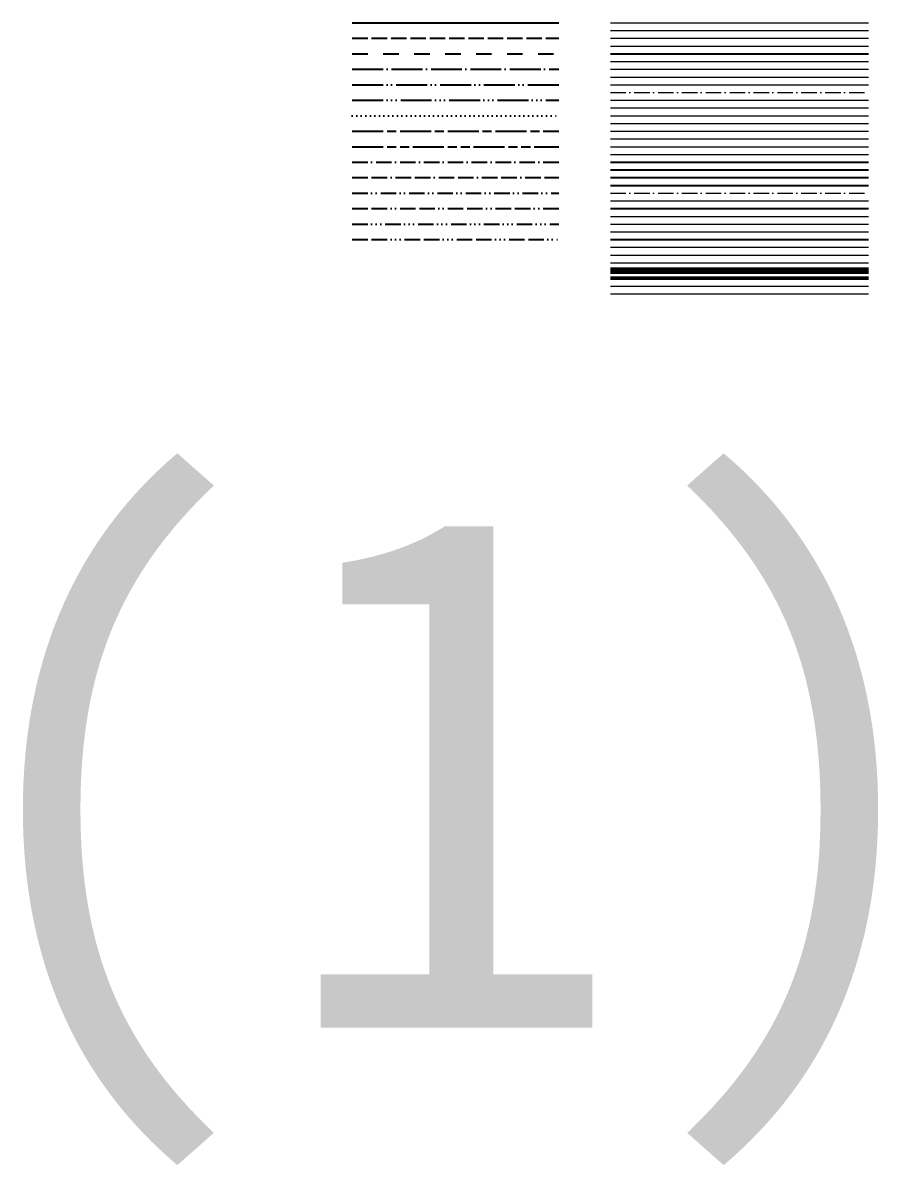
# Model space of a CAD drawing. Header units: millimetres. Extents: x -2078669 to -1085629, y -5987148 to 310365.
# Drawn here: x -2044655 to -1878941, y 63381 to 284750 of the extents above; entities that cross this region are included whole.
import ezdxf
from ezdxf.enums import TextEntityAlignment as Align

# ---------------------------------------------------------------- set-up
doc = ezdxf.new("R2010")
doc.units = ezdxf.units.MM
doc.header["$LTSCALE"] = 500
for name, pattern in [('SXF_一点二短鎖線', [16.75, 6, -1.5, 6, -1.5, 0.25, -1.5]), ('SXF_一点短鎖線', [9.25, 6, -1.5, 0.25, -1.5]), ('SXF_一点鎖線', [18.5, 12, -1.5, 3.5, -1.5]), ('SXF_一点長鎖線', [15.25, 12, -1.5, 0.25, -1.5]), ('SXF_三点二短鎖線', [20.25, 6, -1.5, 6, -1.5, 0.25, -1.5, 0.25, -1.5, 0.25, -1.5]), ('SXF_三点短鎖線', [12.75, 6, -1.5, 0.25, -1.5, 0.25, -1.5, 0.25, -1.5]), ('SXF_三点長鎖線', [18.75, 12, -1.5, 0.25, -1.5, 0.25, -1.5, 0.25, -1.5]), ('SXF_二点二短鎖線', [18.5, 6, -1.5, 6, -1.5, 0.25, -1.5, 0.25, -1.5]), ('SXF_二点短鎖線', [11, 6, -1.5, 0.25, -1.5, 0.25, -1.5]), ('SXF_二点鎖線', [23.5, 12, -1.5, 3.5, -1.5, 3.5, -1.5]), ('SXF_二点長鎖線', [17, 12, -1.5, 0.25, -1.5, 0.25, -1.5]), ('SXF_点線', [1.75, 0.25, -1.5]), ('SXF_破線', [7.5, 6, -1.5]), ('SXF_跳び破線', [12, 6, -6])]:
    doc.linetypes.add(name, pattern=pattern)
doc.layers.get('Defpoints').update_dxf_attribs({"color": 153})
for name, color, linetype, lineweight in [('D-BGD', 7, 'Continuous', 13), ('D-BGD-CRST', 7, 'Continuous', 13), ('D-BGD-EXS3', 7, 'Continuous', 13), ('D-BGD-EXST', 7, 'Continuous', 13), ('D-BGD-HICN', 1, 'Continuous', 25), ('D-BGD-HTXT', 7, 'Continuous', 13), ('D-BGD-LWCN', 7, 'Continuous', 13), ('D-BGD-RSTR', 7, 'Continuous', 13), ('D-BGD-TXT', 7, 'Continuous', 13), ('D-BMK', 2, 'SXF_一点短鎖線', 13), ('D-BMK-HTXT', 7, 'Continuous', 13), ('D-BMK-ROW', 30, 'Continuous', 13), ('D-BMK-SRVR', 3, 'Continuous', 13), ('D-BMK-TXT', 7, 'Continuous', 13), ('D-BYP', 7, 'Continuous', 13), ('D-BYP-DIM', 7, 'Continuous', 13), ('D-BYP-HTXT', 7, 'Continuous', 13), ('D-BYP-STR1', 2, 'Continuous', 13), ('D-BYP-STR2', 6, 'Continuous', 25), ('D-BYP-STR3', 3, 'Continuous', 25), ('D-BYP-STR4', 6, 'Continuous', 25), ('D-BYP-STR6', 2, 'SXF_一点短鎖線', 13), ('D-BYP-STR7', 2, 'Continuous', 13), ('D-BYP-STR8', 5, 'Continuous', 25), ('D-BYP-TXT', 7, 'Continuous', 13), ('D-DOC', 7, 'Continuous', 13), ('D-ORD', 7, 'Continuous', 13), ('D-STR', 1, 'Continuous', 25), ('D-STR-DIM', 7, 'Continuous', 13), ('D-STR-HTXT', 7, 'Continuous', 13), ('D-STR-TXT', 7, 'Continuous', 13), ('D-TTL', 2, 'Continuous', 140), ('D-TTL-FRAM', 2, 'Continuous', 50), ('D-TTL-LINE', 7, 'Continuous', 13), ('D-TTL-TXT', 7, 'Continuous', 13)]:
    doc.layers.add(name, color=color, linetype=linetype, lineweight=lineweight)
doc.layers.add('D-BYP-STR5', color=7, linetype='Continuous', lineweight=25, true_color=0xc00080)
doc.styles.add('MS ゴシック', font='MS Gothic.ttf')

msp = doc.modelspace()

# ---------------------------------------------------------------- linework, layer by layer
at = {"layer": 'D-BGD'}
msp.add_line((-1930826.2, 284750.3), (-1880826.2, 284750.3), dxfattribs=at)
at = {"layer": 'D-BGD-CRST'}
msp.add_line((-1930826.2, 283250.3), (-1880826.2, 283250.3), dxfattribs=at)
at = {"layer": 'D-BGD-EXS3'}
msp.add_line((-1930826.2, 281750.3), (-1880826.2, 281750.3), dxfattribs=at)
at = {"layer": 'D-BGD-EXST'}
msp.add_line((-1930826.2, 280250.3), (-1880826.2, 280250.3), dxfattribs=at)
at = {"layer": 'D-BGD-HICN'}
msp.add_line((-1930826.2, 278750.3), (-1880826.2, 278750.3), dxfattribs=at)
at = {"layer": 'D-BGD-HTXT'}
msp.add_line((-1930826.2, 277250.3), (-1880826.2, 277250.3), dxfattribs=at)
at = {"layer": 'D-BGD-LWCN'}
msp.add_line((-1930826.2, 275750.3), (-1880826.2, 275750.3), dxfattribs=at)
at = {"layer": 'D-BGD-RSTR'}
msp.add_line((-1930826.2, 274250.3), (-1880826.2, 274250.3), dxfattribs=at)
at = {"layer": 'D-BGD-TXT'}
msp.add_line((-1930826.2, 272750.3), (-1880826.2, 272750.3), dxfattribs=at)
at = {"layer": 'D-BMK'}
msp.add_line((-1930826.2, 271250.3), (-1880826.2, 271250.3), dxfattribs=at)
at = {"layer": 'D-BMK-HTXT'}
msp.add_line((-1930826.2, 269750.3), (-1880826.2, 269750.3), dxfattribs=at)
at = {"layer": 'D-BMK-ROW'}
msp.add_line((-1930826.2, 268250.3), (-1880826.2, 268250.3), dxfattribs=at)
at = {"layer": 'D-BMK-SRVR'}
msp.add_line((-1930826.2, 266750.3), (-1880826.2, 266750.3), dxfattribs=at)
at = {"layer": 'D-BMK-TXT'}
msp.add_line((-1930826.2, 265250.3), (-1880826.2, 265250.3), dxfattribs=at)
at = {"layer": 'D-BYP'}
msp.add_line((-1930826.2, 263750.3), (-1880826.2, 263750.3), dxfattribs=at)
at = {"layer": 'D-BYP-DIM'}
msp.add_line((-1930826.2, 262250.3), (-1880826.2, 262250.3), dxfattribs=at)
at = {"layer": 'D-BYP-HTXT'}
msp.add_line((-1930826.2, 260750.3), (-1880826.2, 260750.3), dxfattribs=at)
at = {"layer": 'D-BYP-STR1'}
msp.add_line((-1930826.2, 259250.3), (-1880826.2, 259250.3), dxfattribs=at)
at = {"layer": 'D-BYP-STR2'}
msp.add_line((-1930826.2, 257750.3), (-1880826.2, 257750.3), dxfattribs=at)
at = {"layer": 'D-BYP-STR3'}
msp.add_line((-1930826.2, 256250.3), (-1880826.2, 256250.3), dxfattribs=at)
at = {"layer": 'D-BYP-STR4'}
msp.add_line((-1930826.2, 254750.3), (-1880826.2, 254750.3), dxfattribs=at)
at = {"layer": 'D-BYP-STR5'}
msp.add_line((-1930826.2, 253250.3), (-1880826.2, 253250.3), dxfattribs=at)
at = {"layer": 'D-BYP-STR6'}
msp.add_line((-1930826.2, 251750.3), (-1880826.2, 251750.3), dxfattribs=at)
at = {"layer": 'D-BYP-STR7'}
msp.add_line((-1930826.2, 250250.3), (-1880826.2, 250250.3), dxfattribs=at)
at = {"layer": 'D-BYP-STR8'}
msp.add_line((-1930826.2, 248750.3), (-1880826.2, 248750.3), dxfattribs=at)
at = {"layer": 'D-BYP-TXT'}
msp.add_line((-1930826.2, 247250.3), (-1880826.2, 247250.3), dxfattribs=at)
at = {"layer": 'D-DOC'}
msp.add_line((-1930826.2, 245750.3), (-1880826.2, 245750.3), dxfattribs=at)
at = {"layer": 'D-ORD'}
msp.add_line((-1930826.2, 244250.3), (-1880826.2, 244250.3), dxfattribs=at)
at = {"layer": 'D-STR'}
msp.add_line((-1930826.2, 242750.3), (-1880826.2, 242750.3), dxfattribs=at)
at = {"layer": 'D-STR-DIM'}
msp.add_line((-1930826.2, 241250.3), (-1880826.2, 241250.3), dxfattribs=at)
at = {"layer": 'D-STR-HTXT'}
msp.add_line((-1930826.2, 239750.3), (-1880826.2, 239750.3), dxfattribs=at)
at = {"layer": 'D-STR-TXT'}
msp.add_line((-1930826.2, 238250.3), (-1880826.2, 238250.3), dxfattribs=at)
at = {"layer": 'D-TTL'}
msp.add_line((-1930826.2, 236750.3), (-1880826.2, 236750.3), dxfattribs=at)
at = {"layer": 'D-TTL-FRAM'}
msp.add_line((-1930826.2, 235250.3), (-1880826.2, 235250.3), dxfattribs=at)
at = {"layer": 'D-TTL-LINE'}
msp.add_line((-1930826.2, 233750.3), (-1880826.2, 233750.3), dxfattribs=at)
at = {"layer": 'D-TTL-TXT'}
msp.add_line((-1930826.2, 232250.3), (-1880826.2, 232250.3), dxfattribs=at)
at = {"layer": 'Defpoints', "color": 1, "linetype": 'Continuous'}
msp.add_line((-1980826.2, 284750.3), (-1940826.2, 284750.3), dxfattribs=at)
at = {"layer": 'Defpoints', "color": 2, "linetype": 'SXF_破線'}
msp.add_line((-1980826.2, 281750.3), (-1940826.2, 281750.3), dxfattribs=at)
at = {"layer": 'Defpoints', "color": 3, "linetype": 'SXF_跳び破線'}
msp.add_line((-1980826.2, 278750.3), (-1940826.2, 278750.3), dxfattribs=at)
at = {"layer": 'Defpoints', "color": 4, "linetype": 'SXF_一点長鎖線'}
msp.add_line((-1980826.2, 275750.3), (-1940826.2, 275750.3), dxfattribs=at)
at = {"layer": 'Defpoints', "color": 5, "linetype": 'SXF_二点長鎖線'}
msp.add_line((-1980826.2, 272750.3), (-1940826.2, 272750.3), dxfattribs=at)
at = {"layer": 'Defpoints', "color": 6, "linetype": 'SXF_三点長鎖線'}
msp.add_line((-1980826.2, 269750.3), (-1940826.2, 269750.3), dxfattribs=at)
at = {"layer": 'Defpoints', "color": 7, "linetype": 'SXF_点線'}
msp.add_line((-1980826.2, 266750.3), (-1940826.2, 266750.3), dxfattribs=at)
at = {"layer": 'Defpoints', "color": 222, "linetype": 'SXF_一点鎖線', "true_color": 0xc00080}
msp.add_line((-1980826.2, 263750.3), (-1940826.2, 263750.3), dxfattribs=at)
at = {"layer": 'Defpoints', "color": 23, "linetype": 'SXF_二点鎖線', "true_color": 0xc08040}
msp.add_line((-1980826.2, 260750.3), (-1940826.2, 260750.3), dxfattribs=at)
at = {"layer": 'Defpoints', "color": 30, "linetype": 'SXF_一点短鎖線'}
msp.add_line((-1980826.2, 257750.3), (-1940826.2, 257750.3), dxfattribs=at)
at = {"layer": 'Defpoints', "color": 83, "linetype": 'SXF_一点二短鎖線', "true_color": 0x80c080}
msp.add_line((-1980826.2, 254750.3), (-1940826.2, 254750.3), dxfattribs=at)
at = {"layer": 'Defpoints', "color": 150, "linetype": 'SXF_二点短鎖線'}
msp.add_line((-1980826.2, 251750.3), (-1940826.2, 251750.3), dxfattribs=at)
at = {"layer": 'Defpoints', "color": 171, "linetype": 'SXF_二点二短鎖線', "true_color": 0x8040ff}
msp.add_line((-1980826.2, 248750.3), (-1940826.2, 248750.3), dxfattribs=at)
at = {"layer": 'Defpoints', "color": 9, "linetype": 'SXF_三点短鎖線'}
msp.add_line((-1980826.2, 245750.3), (-1940826.2, 245750.3), dxfattribs=at)
at = {"layer": 'Defpoints', "color": 8, "linetype": 'SXF_三点二短鎖線'}
msp.add_line((-1980826.2, 242750.3), (-1940826.2, 242750.3), dxfattribs=at)

# ---------------------------------------------------------------- texts
at = {"layer": 'D-STR-TXT', "style": 'MS ゴシック'}
msp.add_text('(1)', height=100000, dxfattribs=at).set_placement((-1961798.3, 140047.7, -355000), align=Align.MIDDLE_CENTER)

doc.saveas('drawing.dxf')
